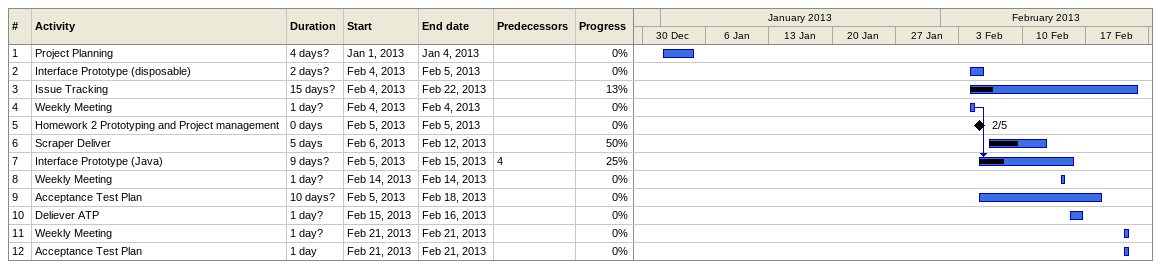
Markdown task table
| ID | Task | Duration | Start | Finish | Predecessors | % complete |
|---|---|---|---|---|---|---|
| 1 | Project Planning | 4d? | 2013-01-01 | 2013-01-04 |  | 0 |
| 2 | Interface Prototype (disposable) | 2d? | 2013-02-04 | 2013-02-05 |  | 0 |
| 3 | Issue Tracking | 15d? | 2013-02-04 | 2013-02-22 |  | 13 |
| 4 | Weekly Meeting | 1d? | 2013-02-04 | 2013-02-04 |  | 0 |
| 5 | Homework 2 Prototyping and Project management | 0d | 2013-02-05 | 2013-02-05 |  | 0 |
| 6 | Scraper Deliver | 5d | 2013-02-06 | 2013-02-12 |  | 50 |
| 7 | Interface Prototype (Java) | 9d? | 2013-02-05 | 2013-02-15 | 4 | 25 |
| 8 | Weekly Meeting | 1d? | 2013-02-14 | 2013-02-14 |  | 0 |
| 9 | Acceptance Test Plan | 10d? | 2013-02-05 | 2013-02-18 |  | 0 |
| 10 | Deliever ATP | 1d? | 2013-02-15 | 2013-02-16 |  | 0 |
| 11 | Weekly Meeting | 1d? | 2013-02-21 | 2013-02-21 |  | 0 |
| 12 | Acceptance Test Plan | 1d | 2013-02-21 | 2013-02-21 |  | 0 |
